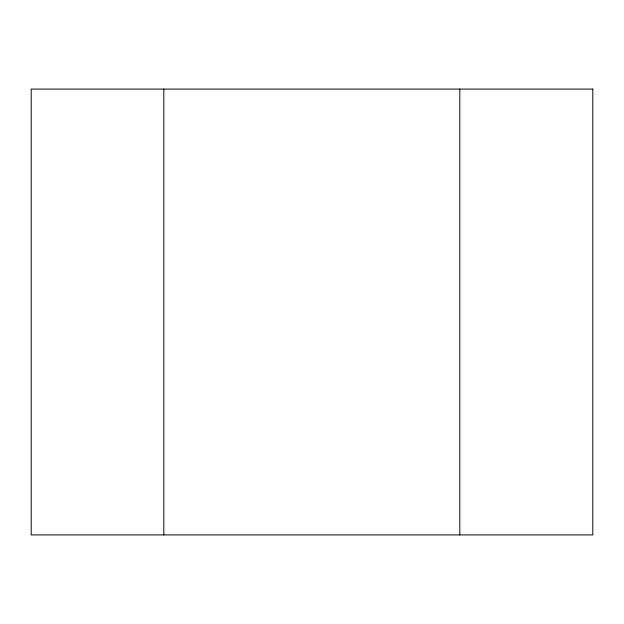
<?xml version="1.0" encoding="UTF-8"?>
<svg xmlns="http://www.w3.org/2000/svg" width="624" height="624" viewBox="0 0 624 624"><rect width="100%" height="100%" fill="white"/><g stroke="black" fill="none" stroke-linecap="round" stroke-linejoin="round"><path stroke-width="0.94" d="M459.787 89.084L459.787 534.916M163.808 89.084L163.808 534.916M592.8 89.084L31.2 89.084L31.2 534.916L592.8 534.916L592.8 89.084"/></g></svg>
